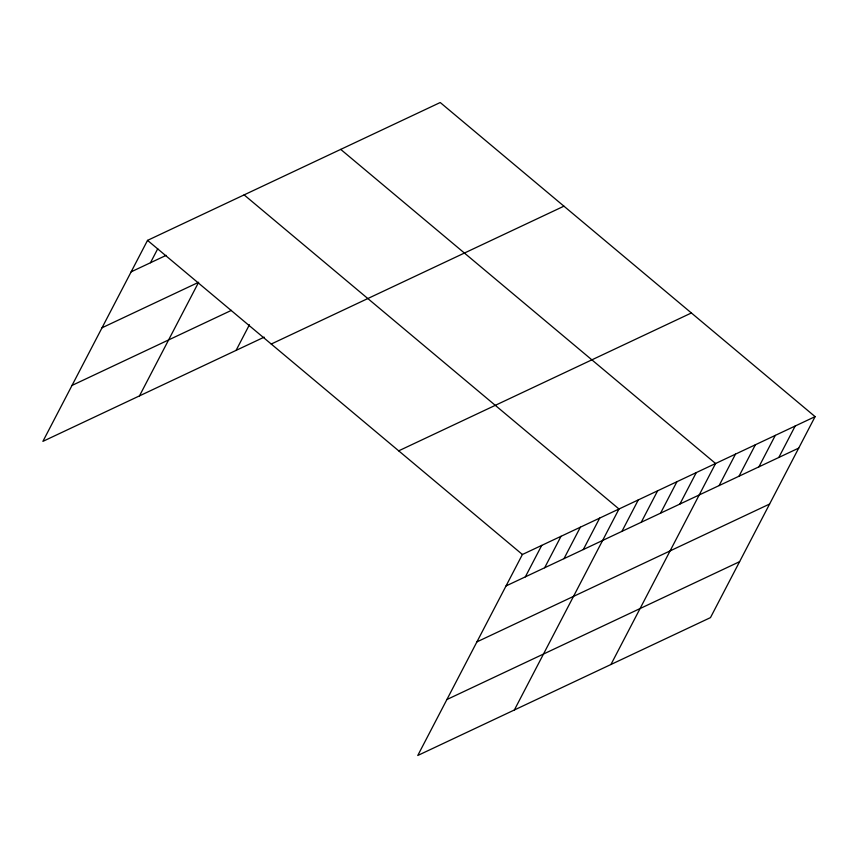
<?xml version="1.0" encoding="UTF-8"?>
<svg xmlns="http://www.w3.org/2000/svg" width="858" height="858" viewBox="0 0 858 858"><rect width="100%" height="100%" fill="white"/><g stroke="black" fill="none" stroke-linecap="round" stroke-linejoin="round"><path stroke-width="1.29" d="M815.1 416.634L522.404 554.493L417.771 755.48L710.467 617.621L815.1 416.634L440.229 102.52L147.533 240.379L42.9 441.366L264.178 337.151M150.472 262.741L157.743 248.756M139.489 395.87L198.616 282.293L102.027 327.788M236.079 350.386L249.431 324.742M525.343 576.855L541.72 545.398M544.658 567.749L561.035 536.293M563.974 558.655L580.351 527.198M583.301 549.56L599.678 518.093M514.36 709.984L618.993 508.998L244.122 194.884M621.932 531.359L638.309 499.903M641.248 522.265L657.625 490.797M660.574 513.159L676.941 481.703M679.89 504.064L696.267 472.608M610.95 664.489L715.583 463.502L340.712 149.389M719.111 485.585L735.488 454.129M739.017 476.211L755.394 444.755M758.912 466.838L775.289 435.381M778.817 457.464L795.194 426.008M131.156 271.836L166.162 255.352M72.018 385.424L231.403 310.36M271.235 344.037L563.931 206.177M398.691 450.836L691.387 312.977M506.027 585.95L798.723 448.091M476.898 641.891L769.605 504.032M446.9 699.538L739.596 561.679M147.533 240.379L522.404 554.493"/></g></svg>
